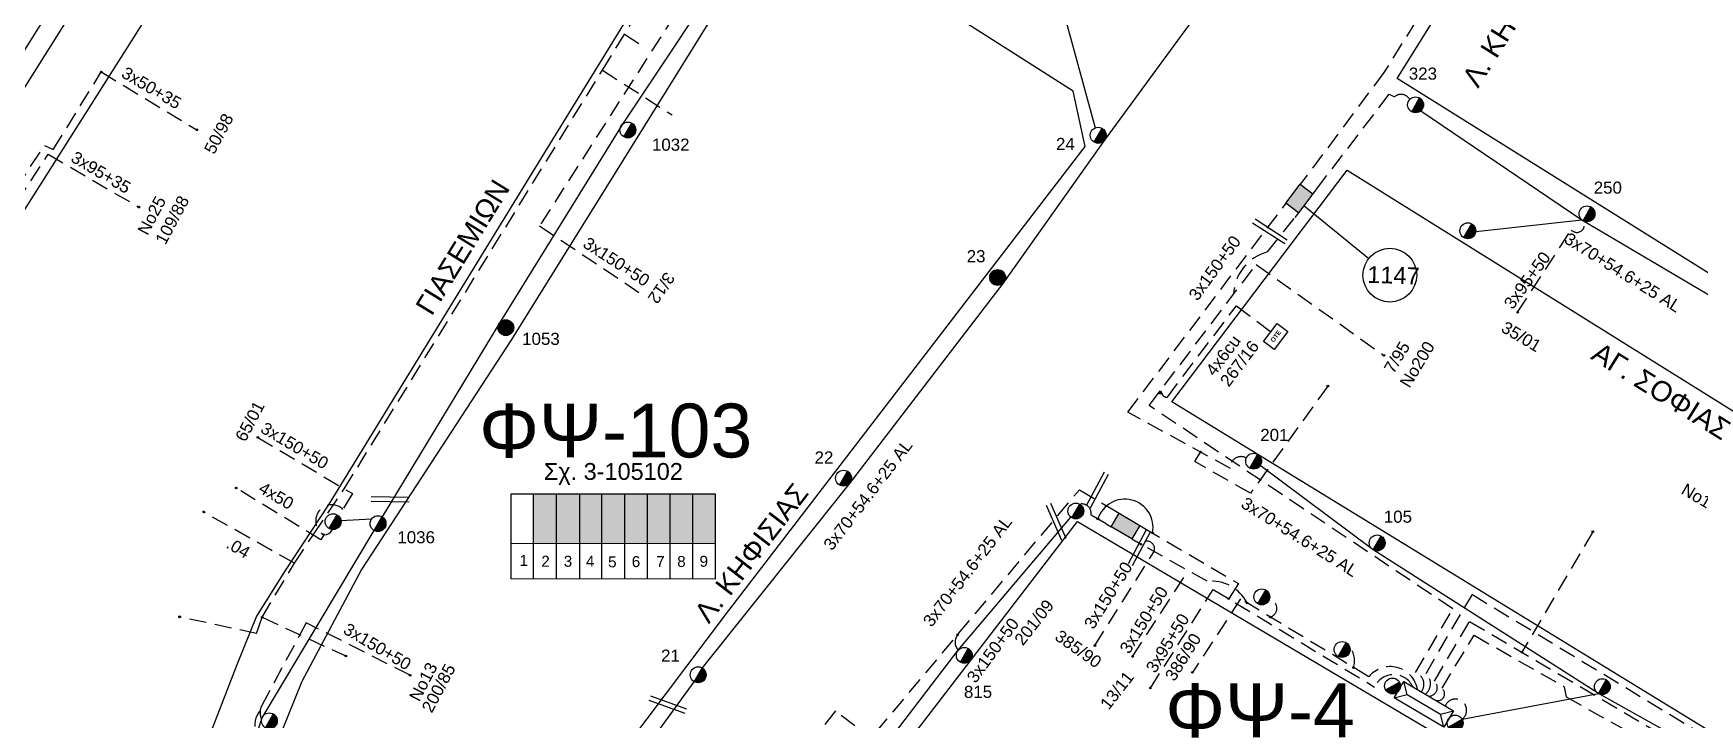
# Model space of a CAD drawing. Header units: millimetres. Extents: x 1421 to 10994, y 848 to 1896.
# Drawn here: x 10142.8 to 10390.6, y 1013.7 to 1115.7 of the extents above; entities that cross this region are included whole.
import ezdxf
from ezdxf.enums import TextEntityAlignment as Align

# ---------------------------------------------------------------- set-up
doc = ezdxf.new("R2010")
doc.units = ezdxf.units.MM
doc.linetypes.add('DASHED', pattern=[19.05, 12.7, -6.35])
for name, color, linetype, lineweight in [('.04', 7, 'DASHED', 30), ('3x150+50', 7, 'Continuous', 30), ('3x150+50 XLPE', 7, 'SYN_LINE', 30), ('3x70+54.6+25 AL', 7, 'SYN_LINE', 30), ('3X95+50', 7, 'Continuous', 30), ('3x95+50AL', 7, 'Continuous', 30), ('4x50', 7, 'Continuous', 30), ('Άγνωστα', 7, 'Continuous', 30), ('Καλωδια Χ.Τ 3x95+35', 7, 'DASHED', 30), ('Καλώδια ΧΤ   3x150AL+50CU', 7, 'DASHED', 30), ('Υπόγεια καλώδια Παροχών ΧΤ   4x50AL', 7, 'DASHED', 30), ('Υπόγεια καλώδια Παροχών ΧΤ   4x6', 7, 'DASHED', 30)]:
    doc.layers.add(name, color=color, linetype=linetype, lineweight=lineweight)
for name, color, linetype in [('3x50+35CU', 7, 'Continuous'), ('Link Box 4 Διευθύνσεων', 7, 'Continuous'), ('Pillar OTE', 7, 'Continuous'), ('TEXT ΚΑΛΩΔΙΩΝ', 7, 'Continuous'), ('ΑΓΝΩΣΤΟ ΥΠΟΓΕΙΟ ΚΑΛΩΔΙΟ', 7, 'DASHED'), ('Στύλος Ξύλινος', 7, 'Continuous'), ('Στύλος Ξύλινος @ 1', 7, 'Continuous'), ('Στύλος ΦΜ', 7, 'Continuous'), ('Στύλος ΦΜ @ 1', 7, 'Continuous'), ('Συνδέσεις', 7, 'Continuous'), ('Τομή', 7, 'Continuous'), ('Υποσταθμός εναέριος 2 στύλων', 7, 'Continuous'), ('Υποσταθμός πόλεως', 7, 'Continuous'), ('Υπόβαθρο ΔΕΗ', 7, 'Continuous')]:
    doc.layers.add(name, color=color, linetype=linetype)
doc.styles.add('arial', font='arial.ttf', dxfattribs={"height": 3})
doc.styles.get("Standard").update_dxf_attribs({"font": 'arial.ttf', "height": 1.8})
doc.linetypes.add('SYN_LINE', pattern='A,0.5,-0.0001,["/\\/\\/\\/",Standard,S=0.1,R=0,X=0,Y=-0.05],-0.25', length=0.7501)

# ---------------------------------------------------------------- blocks, each defined once
blk = doc.blocks.new('ΥΠΑΡΧΩΝ ΤΣΙΜΕΝΤΕΝΙΟΣ ΣΤΥΛΟΣ')
at = {"layer": 'Στύλος ΦΜ'}
blk.add_hatch(color=7, dxfattribs=at).paths.add_polyline_path([(-1.29, -2.28, 0.574793), (2.62, 0, 0.268822), (1.3, 2.27)])
at = {"layer": 'Στύλος ΦΜ', "color": 7}
blk.add_line((-1.29, -2.28), (1.3, 2.27), dxfattribs=at)
blk.add_circle((0, 0), 2.62, dxfattribs=at)
at = {"layer": 'Στύλος ΦΜ', "flags": 4}
for tag, p in [('ΑΡΙΘΜΟΣ', (-4.68, 8.05)), ('ΤΥΠΟΣ', (-4.91, 3.03))]:
    blk.add_attdef(tag, p, '', height=4, dxfattribs=at)
blk = doc.blocks.new('ΥΠΑΡΧΩΝ ΞΥΛΙΝΟΣ ΣΤΥΛΟΣ')
at = {"layer": 'Στύλος Ξύλινος'}
h = blk.add_hatch(color=7, dxfattribs=at)
h.paths.add_polyline_path([(-2.62, 0, 0.270008), (-1.29, -2.28), (1.3, 2.27, 0.576266)])
h.paths.add_polyline_path([(-1.29, -2.28, 0.574793), (2.62, 0, 0.268822), (1.3, 2.27)])
at = {"layer": 'Στύλος Ξύλινος', "color": 7}
blk.add_line((-1.29, -2.28), (1.3, 2.27), dxfattribs=at)
blk.add_circle((0, 0), 2.62, dxfattribs=at)
at = {"layer": 'Στύλος Ξύλινος', "color": 1, "flags": 4}
for tag, p in [('ΑΡΙΘΜΟΣ', (-4.91, 8.6)), ('ΤΥΠΟΣ', (-4.85, 3.39))]:
    blk.add_attdef(tag, p, '', height=4, dxfattribs=at)
blk = doc.blocks.new('ΥΠΟΣΤΑΘΜΟΣ ΕΝΑΕΡΙΟΣ ΕΠΙ 2 ΣΤΥΛΩΝ')
at = {"layer": 'Υποσταθμός εναέριος 2 στύλων', "linetype": 'Continuous'}
for points in [[(-11.97, -2.11, 0.574793), (-8.45, -0.07, 0.268822), (-9.64, 1.98)], [(9.68, -2.15, 0.574793), (13.19, -0.1, 0.268822), (12.01, 1.95)]]:
    blk.add_hatch(color=256, dxfattribs=at).paths.add_polyline_path(points)
for p, q in [((-11.97, -2.11), (-9.64, 1.98)), ((9.68, -2.15), (12.01, 1.95))]:
    blk.add_line(p, q, dxfattribs=at)
for centre in [(-10.81, -0.07), (10.84, -0.1)]:
    blk.add_circle(centre, 2.36, dxfattribs=at)
at = {"layer": 'Υποσταθμός πόλεως', "linetype": 'Continuous', "ltscale": 40}
blk.add_lwpolyline([(-8.57, 2.82), (8.57, 2.82), (8.57, -2.82), (-8.57, -2.82)], close=True, dxfattribs=at)
for points in [[(-5.75, 0), (-8.57, 2.82)], [(-8.57, -2.82), (-5.75, 0)], [(-5.75, 0), (5.75, 0)], [(5.75, 0), (8.57, 2.82)], [(8.57, -2.82), (5.75, 0)]]:
    blk.add_lwpolyline(points, dxfattribs=at)
at = {"layer": 'Υποσταθμός εναέριος 2 στύλων', "ltscale": 40, "flags": 1}
for tag, p in [('ΜΕΤΑΣΧΗΜΑΤΙΣΜΟΣ', (14.09, 2.51)), ('ΙΣΧΥΣ', (14.07, -0.28)), ('ΑΡΙΘΜΟΣ', (14.19, -3))]:
    blk.add_attdef(tag, p, '', height=1.8, dxfattribs=at)
blk = doc.blocks.new('LINK BOX 4 ΑΝΑΧΩΡΗΣΕΩΝ')
at = {"layer": 'Link Box 4 Διευθύνσεων', "ltscale": 40}
blk.add_hatch(color=256, dxfattribs=at).paths.add_polyline_path([(-3.54, 0), (-3.54, -4.67), (3.54, -4.67), (3.54, 0)])
for p, q in [((-3.54, 0), (-5.33, 0)), ((5.33, 0), (3.54, 0)), ((-3.54, -4.67), (-5.33, -4.67)), ((5.33, -4.67), (3.54, -4.67))]:
    blk.add_line(p, q, dxfattribs=at)
blk.add_lwpolyline([(-3.54, -4.67), (-3.54, 0), (3.54, 0), (3.54, -4.67)], close=True, dxfattribs=at)
blk = doc.blocks.new('ΤΟΜΗ')
at = {"layer": 'Τομή', "ltscale": 40}
for p, q in [((11.33, -0.65), (-11.4, -0.65)), ((11.33, -3.42), (-11.4, -3.42))]:
    blk.add_line(p, q, dxfattribs=at)
blk = doc.blocks.new('_ΣΥΝΔΕΣΗ')
at = {"layer": 'Συνδέσεις', "linetype": 'SYN_LINE', "ltscale": 40}
blk.add_hatch(color=256, dxfattribs=at).paths.add_polyline_path([(0.5, -0.01, 1), (-0.5, -0.01, 1)])
at = {"layer": 'Συνδέσεις'}
blk.add_circle((0, -0.01), 0.5, dxfattribs=at)
blk = doc.blocks.new('PILLAR ΟΤΕ')
at = {"layer": 'Pillar OTE', "ltscale": 40}
blk.add_lwpolyline([(-3.31, 2.02), (3.39, 2.02), (3.39, -1.99), (-3.31, -1.99)], close=True, dxfattribs=at)
at = {"layer": 'Pillar OTE', "insert": (-1.81, 0.71), "char_height": 1.3575, "width": 109.961, "attachment_point": 1}
blk.add_mtext('{\\fArial|b1|i0|c161|p34;OTE}', dxfattribs=at)

msp = doc.modelspace()

# ---------------------------------------------------------------- hatches: boundary and pattern name
at = {"layer": 'Pillar OTE', "ltscale": 40}
h = msp.add_hatch(color=256, dxfattribs=at)
h.dxf.hatch_style = 1
h.paths.add_polyline_path([(10310.08, 1062.16), (10310.71, 1062.03), (10310.41, 1062.6)])
at = {"layer": 'Καλώδια ΧΤ   3x150AL+50CU', "linetype": 'DASHED', "lineweight": -3, "ltscale": 0.2}
h = msp.add_hatch(color=27, dxfattribs=at)
h.dxf.hatch_style = 1
h.paths.add_polyline_path([(10220.63, 1047.28), (10217.19, 1047.28), (10217.19, 1039.92), (10220.63, 1039.92)])
h = msp.add_hatch(color=2, dxfattribs=at)
h.dxf.hatch_style = 1
h.paths.add_polyline_path([(10220.63, 1039.92), (10224.07, 1039.92), (10224.07, 1047.28), (10220.63, 1047.28)])
h = msp.add_hatch(color=173, dxfattribs=at)
h.dxf.hatch_style = 1
h.paths.add_polyline_path([(10227.37, 1047.28), (10224.07, 1047.28), (10224.07, 1039.92), (10227.37, 1039.91)])
h = msp.add_hatch(color=6, dxfattribs=at)
h.dxf.hatch_style = 1
h.paths.add_polyline_path([(10230.75, 1047.28), (10227.37, 1047.28), (10227.37, 1039.91), (10230.75, 1039.91)])
h = msp.add_hatch(color=151, dxfattribs=at)
h.dxf.hatch_style = 1
h.paths.add_polyline_path([(10230.75, 1039.91), (10234.15, 1039.91), (10234.15, 1047.28), (10230.75, 1047.28)])
h = msp.add_hatch(color=85, dxfattribs=at)
h.dxf.hatch_style = 1
h.paths.add_polyline_path([(10234.15, 1039.91), (10237.55, 1039.91), (10237.55, 1047.28), (10234.15, 1047.28)])
h = msp.add_hatch(color=62, dxfattribs=at)
h.dxf.hatch_style = 1
h.paths.add_polyline_path([(10237.54, 1039.91), (10240.93, 1039.9), (10240.94, 1047.28), (10237.54, 1047.28)])
h = msp.add_hatch(color=1, dxfattribs=at)
h.dxf.hatch_style = 1
h.paths.add_polyline_path([(10240.86, 1039.9), (10244.25, 1039.9), (10244.26, 1047.28), (10240.86, 1047.28)])

# ---------------------------------------------------------------- linework, layer by layer
at = {"layer": '.04', "color": 27, "linetype": 'DASHED', "lineweight": -3, "ltscale": 0.2}
msp.add_lwpolyline([(10181.62, 1036.95), (10168.13, 1044.58)], dxfattribs=at)
at = {"layer": '3x150+50', "color": 133, "linetype": 'DASHED', "lineweight": -3, "ltscale": 0.2}
msp.add_lwpolyline([(10141.37, 1092.14, -1.075581), (10140.31, 1092.72), (10144.47, 1099.04), (10145.75, 1098.43), (10152.91, 1109.95)], format="xyb", dxfattribs=at)
at = {"layer": '3x150+50 XLPE', "color": 151, "linetype": 'DASHED', "lineweight": -3, "ltscale": 0.2}
for points in [[(10379.89, 1170.91), (10376.24, 1165.46), (10380.39, 1162.56), (10377.16, 1157.8), (10374.58, 1159.42), (10343.67, 1109.89), (10331.77, 1093.97)], [(10306.29, 1023.11), (10314.54, 1035.86)]]:
    msp.add_lwpolyline(points, dxfattribs=at)
for points in [[(10333.63, 1092.56), (10344.46, 1106.66), (10345.24, 1106.26, -0.482369), (10347.49, 1105.85, -3.558027)], [(10300.67, 1024.73), (10309.48, 1038.69, 0.871602), (10307.53, 1039.78, 0.773538)], [(10323.3, 1031.07, 0.307872), (10317.36, 1034.29), (10306.92, 1040.12)], [(10348.65, 1018.21, 0.643228), (10341.42, 1020.09), (10322.35, 1031.65), (10315.17, 1020.75)], [(10326.79, 1028.96, 0.766562), (10326.64, 1031.63, 0.021367)], [(10338.56, 1024.51, -0.258849), (10339.15, 1021.47, 1.378049)]]:
    msp.add_lwpolyline(points, format="xyb", dxfattribs=at)
at = {"layer": '3x150+50 XLPE', "color": 173, "linetype": 'DASHED', "lineweight": -3, "ltscale": 0.2}
msp.add_lwpolyline([(10323.21, 1052.59, 0.606147), (10320.82, 1051.05), (10305.58, 1059.39), (10328.55, 1089.72)], format="xyb", dxfattribs=at)
at = {"layer": '3x150+50 XLPE', "color": 27, "linetype": 'DASHED', "lineweight": -3, "ltscale": 0.2}
for points in [[(10321.3, 1076.92, -0.328482), (10326.35, 1083.22), (10330.41, 1088.31)], [(10349.23, 1017.87, 0.514834), (10348.35, 1020.73), (10353.9, 1030.19), (10308.73, 1060.39), (10324.66, 1081.34), (10343.65, 1067.85)], [(10176.2, 1055.66), (10190.25, 1047.31), (10188.85, 1044.97, 1.13396), (10185.99, 1041.2)], [(10280.27, 1026.34, 0.378358), (10280.36, 1024.05, 2.17487)]]:
    msp.add_lwpolyline(points, format="xyb", dxfattribs=at)
at = {"layer": '3x150+50 XLPE', "color": 173, "linetype": 'DASHED', "lineweight": -3, "ltscale": 0.2}
msp.add_lwpolyline([(10335.32, 1063.28), (10323.8, 1047.36), (10315.53, 1052.09), (10316.4, 1053.47)], dxfattribs=at)
at = {"layer": '3x150+50 XLPE', "color": 6, "linetype": 'DASHED', "lineweight": -3, "ltscale": 0.2}
msp.add_lwpolyline([(10349.83, 1017.51, 0.4604), (10349.92, 1020.58), (10356.81, 1032.31), (10408.43, 1001.01), (10429.42, 1040.43), (10402.74, 1056.72), (10395.4, 1044.22)], format="xyb", dxfattribs=at)
at = {"layer": '3x150+50 XLPE', "color": 27, "linetype": 'DASHED', "lineweight": -3, "ltscale": 0.2}
msp.add_lwpolyline([(10274.77, 1006.84), (10268.16, 1011.92), (10298.37, 1047.88), (10303.52, 1044.84)], dxfattribs=at)
at = {"layer": '3x150+50 XLPE', "color": 5, "linetype": 'DASHED', "lineweight": -3, "ltscale": 0.2}
for points in [[(10302.33, 1042.83), (10300.09, 1044.16, 0.538474), (10298.43, 1045.74, -1.120615)], [(10318.29, 1033.07), (10342.27, 1018.57, -0.640512), (10347.94, 1018.63, 0.39956)]]:
    msp.add_lwpolyline(points, format="xyb", dxfattribs=at)
msp.add_lwpolyline([(10308.11, 1042.13), (10322.02, 1033.93), (10320.58, 1031.68)], dxfattribs=at)
at = {"layer": '3x150+50 XLPE', "color": 2, "linetype": 'DASHED', "lineweight": -3, "ltscale": 0.2}
msp.add_lwpolyline([(10374.73, 1041.65), (10364.19, 1023.73)], dxfattribs=at)
for points in [[(10350.33, 1017.22, 0.695692), (10351.16, 1019.46), (10356.41, 1028.31), (10405.79, 999.28, 0.910249), (10407.74, 998.54, 26.677857)], [(10274.01, 1005.84), (10262.08, 1015.02), (10248.13, 996.94, 0.348262), (10248.27, 986.66), (10214.8, 941.33, 0.750677), (10216.08, 938.84, 1.591666)]]:
    msp.add_lwpolyline(points, format="xyb", dxfattribs=at)
at = {"layer": '3x150+50 XLPE', "color": 62, "linetype": 'DASHED', "lineweight": -3, "ltscale": 0.2}
msp.add_lwpolyline([(10351.42, 1016.57, 0.800783), (10352.3, 1018.39), (10357.08, 1026.26), (10370.45, 1018.61), (10370.78, 1017.11), (10410.08, 995.1), (10423.88, 1018.95, 1.36239), (10423.88, 1019.93, 111.825281)], format="xyb", dxfattribs=at)
at = {"layer": '3x150+50 XLPE', "color": 206, "linetype": 'DASHED', "lineweight": -3, "ltscale": 0.2}
msp.add_lwpolyline([(10352.79, 1015.77, -1.320692), (10355.28, 1013.79, 5.207607)], format="xyb", dxfattribs=at)
at = {"layer": '3x50+35CU', "color": 133, "linetype": 'DASHED', "lineweight": -3, "ltscale": 0.2}
msp.add_lwpolyline([(10152.91, 1109.95), (10167.11, 1101.36)], dxfattribs=at)
at = {"layer": '3x50+35CU', "color": 151, "linetype": 'DASHED', "lineweight": -3, "ltscale": 0.2}
msp.add_lwpolyline([(10176.53, 1015.05, 0.478269), (10177.48, 1010), (10175.83, 1003.96), (10191.71, 999.29)], format="xyb", dxfattribs=at)
at = {"layer": '3x70+54.6+25 AL', "color": 133, "linetype": 'SYN_LINE', "lineweight": -3, "ltscale": 15}
msp.add_lwpolyline([(10190.02, 1189.22), (10173.37, 1158.52), (10155.78, 1130.37), (10139.25, 1104.12), (10122.93, 1078.93), (10107.51, 1053.85), (10100.95, 1043.53), (10091.05, 1030.3)], dxfattribs=at)
at = {"layer": '3x70+54.6+25 AL', "color": 5, "linetype": 'SYN_LINE', "lineweight": -3, "ltscale": 15}
msp.add_lwpolyline([(10359.95, 1187.18), (10351.34, 1172.16), (10334.41, 1146.28), (10317.34, 1120.59), (10302.18, 1099.95), (10286.97, 1078.52), (10264.11, 1048.75), (10242.26, 1021.41)], dxfattribs=at)
at = {"layer": '3x70+54.6+25 AL', "color": 5, "linetype": 'SYN_LINE', "lineweight": -3, "ltscale": 20}
msp.add_lwpolyline([(10256.07, 1149.54), (10274.32, 1132.74), (10296.13, 1118.5), (10300.73, 1101.65)], dxfattribs=at)
at = {"layer": '3x70+54.6+25 AL', "color": 1, "linetype": 'SYN_LINE', "lineweight": -3, "ltscale": 15}
msp.add_lwpolyline([(10248.02, 1128.65), (10230.41, 1102.2), (10212.19, 1072.73), (10194.66, 1043.87)], dxfattribs=at)
at = {"layer": '3x70+54.6+25 AL', "color": 151, "linetype": 'SYN_LINE', "lineweight": -3, "ltscale": 15}
for points in [[(10349.14, 1104.17), (10373.1, 1087.98), (10402.99, 1070.36)], [(10357.31, 1086.26), (10373.1, 1087.98)], [(10153.43, 936.89), (10159.92, 952.34), (10166.75, 983.39), (10176.83, 1014.01), (10193.49, 1041.83)]]:
    msp.add_lwpolyline(points, dxfattribs=at)
at = {"layer": '3x70+54.6+25 AL', "color": 173, "linetype": 'SYN_LINE', "lineweight": -3, "ltscale": 15}
for points in [[(10407.75, 999.65), (10375.56, 1017.61), (10342.08, 1038.96), (10325.26, 1051.46)], [(10355.28, 1013.79), (10375.56, 1017.61)]]:
    msp.add_lwpolyline(points, dxfattribs=at)
at = {"layer": '3x70+54.6+25 AL', "color": 151, "linetype": 'SYN_LINE', "lineweight": -3, "ltscale": 5}
msp.add_lwpolyline([(10193.1, 1043.52), (10188.55, 1043.24)], dxfattribs=at)
at = {"layer": '3x70+54.6+25 AL', "color": 62, "linetype": 'SYN_LINE', "lineweight": -3, "ltscale": 15}
msp.add_lwpolyline([(10255.39, 991.45), (10280.35, 1024.03), (10297.11, 1043.8)], dxfattribs=at)
at = {"layer": '3x70+54.6+25 AL', "color": 6, "linetype": 'SYN_LINE', "lineweight": -3, "ltscale": 15}
msp.add_lwpolyline([(10162.08, 916.01), (10180.89, 939.56), (10200.38, 963.64), (10219.93, 990.27), (10241.1, 1019.36)], dxfattribs=at)
at = {"layer": '3x70+54.6+25 AL', "color": 27, "linetype": 'Continuous', "lineweight": -3, "ltscale": 0.2}
msp.add_arc((10186, 1042.65), 1.45, 269.6304, 331.9272, dxfattribs=at)
at = {"layer": '3X95+50', "color": 151, "linetype": 'DASHED', "lineweight": -3, "ltscale": 0.2}
msp.add_lwpolyline([(10363.53, 1074.24), (10371.5, 1086.5, 0.927041), (10373.3, 1087.86, -2.305486)], format="xyb", dxfattribs=at)
at = {"layer": '3x95+50AL', "color": 5, "linetype": 'DASHED', "lineweight": -3, "ltscale": 0.2}
msp.add_lwpolyline([(10308.93, 1018.42), (10318.29, 1033.07)], dxfattribs=at)
at = {"layer": '4x50', "color": 27, "linetype": 'DASHED', "lineweight": -3, "ltscale": 0.2}
msp.add_lwpolyline([(10185.99, 1041.2), (10185.57, 1040.44), (10172.73, 1048.29)], dxfattribs=at)
at = {"layer": 'Pillar OTE', "ltscale": 40}
msp.add_lwpolyline([(10310.41, 1062.6), (10310.71, 1062.03), (10310.08, 1062.16), (10310.41, 1062.6)], dxfattribs=at)
at = {"layer": 'Pillar OTE', "lineweight": -3, "ltscale": 40}
for points in [[(10213.86, 1034.64), (10213.86, 1047.28), (10244.2, 1047.28), (10244.19, 1034.61), (10213.86, 1034.64)], [(10217.19, 1034.64), (10217.19, 1047.28)], [(10220.63, 1034.64), (10220.63, 1047.28)], [(10224.07, 1034.63), (10224.07, 1047.28)], [(10227.37, 1034.63), (10227.37, 1047.28)], [(10230.75, 1034.63), (10230.75, 1047.28)], [(10234.15, 1034.62), (10234.15, 1047.28)], [(10237.49, 1034.62), (10237.49, 1047.28)], [(10240.87, 1034.62), (10240.88, 1047.28)], [(10213.86, 1039.93), (10244.2, 1039.9)]]:
    msp.add_lwpolyline(points, dxfattribs=at)
at = {"layer": 'ΑΓΝΩΣΤΟ ΥΠΟΓΕΙΟ ΚΑΛΩΔΙΟ', "color": 27, "linetype": 'DASHED', "lineweight": -3, "ltscale": 0.2}
msp.add_lwpolyline([(10175.98, 1026.54), (10176.84, 1028.93), (10181.62, 1036.95), (10184.47, 1041.25), (10189.04, 1048.01), (10227.44, 1110.22), (10250.63, 1147.96), (10252.99, 1148.15, 0.277838), (10254.98, 1149.58, 2.290705)], format="xyb", dxfattribs=at)
for points in [[(10230.71, 1115.55), (10233.6, 1113.75)], [(10227.44, 1110.22), (10237.83, 1103.56)], [(10175.98, 1026.54), (10164.55, 1028.99)], [(10176.84, 1028.93), (10189.27, 1023.18)]]:
    msp.add_lwpolyline(points, dxfattribs=at)
at = {"layer": 'Καλωδια Χ.Τ 3x95+35', "color": 133, "linetype": 'DASHED', "lineweight": -3, "ltscale": 0.2}
msp.add_lwpolyline([(10139.37, 1088.12, 0.55022), (10140.36, 1090.59), (10145.02, 1097.72), (10158.48, 1089.88)], format="xyb", dxfattribs=at)
at = {"layer": 'Καλώδια ΧΤ   3x150AL+50CU', "color": 133, "linetype": 'DASHED', "lineweight": -3, "ltscale": 0.2}
msp.add_lwpolyline([(10363.29, 1189.68, 0.566834), (10366.11, 1188.3, 0.54076), (10372.51, 1195.99), (10377.4, 1203.59), (10374.12, 1210.11), (10371.92, 1220.91), (10326.05, 1208.12), (10313.74, 1203.08), (10302.29, 1195.99), (10286.86, 1182.29), (10271.49, 1164.09), (10260.73, 1149.23), (10261.71, 1142.6), (10257.16, 1135.85), (10248.45, 1134.42), (10218.1, 1087.09), (10233.34, 1076.89)], format="xyb", dxfattribs=at)
at = {"layer": 'Καλώδια ΧΤ   3x150AL+50CU', "color": 151, "linetype": 'DASHED', "lineweight": -3, "ltscale": 0.2}
msp.add_lwpolyline([(10198.84, 1020.31), (10183.37, 1028.12), (10176.77, 1015.81, 0.24912), (10176.76, 1013.8, -0.650478)], format="xyb", dxfattribs=at)
at = {"layer": 'Υπόβαθρο ΔΕΗ', "lineweight": -3, "ltscale": 0.1}
msp.add_lwpolyline([(10089.66, 1030.62), (10183.52, 1180.16), (10139.98, 1207.54)], dxfattribs=at)
for points in [[(10151.42, 933.01), (10097.49, 1021.87), (10137.38, 1083.03), (10192.66, 1170.13), (10196.78, 1171.67), (10243.46, 1141.49), (10243.51, 1138.1), (10218.82, 1098), (10186.73, 1045.76), (10180.24, 1035.87), (10176.01, 1029.09), (10173.05, 1021.85), (10167.2, 1006.78), (10162.9, 991.22), (10158.97, 974.07), (10156.77, 963.52), (10154.93, 954.69), (10153.58, 943.63)], [(10375.52, 1156.89), (10466.26, 1100.01), (10438.68, 1050.88), (10345.62, 1108.97)], [(10297.43, 1107.1), (10257.48, 1132.57), (10252.32, 1131.96), (10213.94, 1070.19), (10191.63, 1036.01), (10182.72, 1019.39), (10176.77, 1004.69), (10167.39, 972.82), (10162.91, 951.81), (10160.04, 934.65), (10158.33, 924.81), (10157.27, 918.65), (10160.57, 916.84), (10170.66, 930.44), (10185.78, 949.65), (10204.43, 974.51), (10245.9, 1029.5), (10299.22, 1098.89)], [(10338.21, 1095.38), (10430.18, 1038.02), (10411.12, 1000.35), (10312.12, 1060.94)], [(10298.08, 1043.14), (10351.15, 1011.83), (10328.17, 973.89), (10314.56, 954.82), (10256.82, 989.47)]]:
    msp.add_lwpolyline(points, close=True, dxfattribs=at)
at = {"layer": 'Υπόβαθρο ΔΕΗ', "lineweight": -3}
msp.add_lwpolyline([(10331.76, 1090.09), (10341.41, 1082.26)], dxfattribs=at)
msp.add_circle((10344.54, 1079.76), 4, dxfattribs=at)
msp.add_arc((10305.13, 1042.28), 4.2, 348.7144, 162.5003, dxfattribs=at)
at = {"layer": 'Υπόγεια καλώδια Παροχών ΧΤ   4x6', "color": 27, "linetype": 'DASHED', "lineweight": -3, "ltscale": 0.2}
msp.add_lwpolyline([(10310.71, 1062.03, 0.358059), (10311.45, 1061.66), (10321.72, 1075.21), (10321.72, 1075.21), (10326.78, 1071.38)], format="xyb", dxfattribs=at)

# ---------------------------------------------------------------- block references
at = {"layer": 'Link Box 4 Διευθύνσεων', "lineweight": -3}
for p, xscale, yscale, zscale, rotation in [((10330.16, 1091.85), 0.4999999999999998, 0.4999999999999998, 0.4999999999999998, 52.8616296778653), ((10304.63, 1041.48), 0.4999999999999999, 0.4999999999999999, 0.4999999999999999, 149.4634360778382)]:
    msp.add_blockref('LINK BOX 4 ΑΝΑΧΩΡΗΣΕΩΝ', p, dxfattribs=dict(at, xscale=xscale, yscale=yscale, zscale=zscale, rotation=rotation))
at = {"layer": 'Pillar OTE', "xscale": 0.5, "yscale": 0.5, "zscale": 0.5, "rotation": 53}
msp.add_blockref('PILLAR ΟΤΕ', (10327.55, 1070.62), dxfattribs=at)
at = {"layer": 'Στύλος Ξύλινος @ 1', "lineweight": -3, "ltscale": 40}
ref = msp.add_blockref('ΥΠΑΡΧΩΝ ΞΥΛΙΝΟΣ ΣΤΥΛΟΣ', (10286.21, 1079.42), dxfattribs=dict(at, xscale=0.4499999999998181, yscale=0.4499999999998181, zscale=0.4499999999998181))
ref.add_attrib('ΑΡΙΘΜΟΣ', '23', (10281.61, 1081.68), dxfattribs={"layer": 'Στύλος Ξύλινος', "height": 1.8, "flags": 4})
ref = msp.add_blockref('ΥΠΑΡΧΩΝ ΞΥΛΙΝΟΣ ΣΤΥΛΟΣ', (10213.08, 1071.96), dxfattribs=dict(at, xscale=0.4499999999998181, yscale=0.4499999999998181, zscale=0.4499999999998181))
ref.add_attrib('ΑΡΙΘΜΟΣ', '1053', (10215.5, 1069.4), dxfattribs={"layer": 'Στύλος Ξύλινος', "height": 1.8, "flags": 4})
at = {"layer": 'Στύλος ΦΜ @ 1', "color": 1, "lineweight": -3, "ltscale": 40}
ref = msp.add_blockref('ΥΠΑΡΧΩΝ ΤΣΙΜΕΝΤΕΝΙΟΣ ΣΤΥΛΟΣ', (10348.37, 1105.07), dxfattribs=dict(at, xscale=0.4499999999998181, yscale=0.4499999999998181, zscale=0.4499999999998181))
ref.add_attrib('ΑΡΙΘΜΟΣ', '323', (10347.36, 1108.81), dxfattribs={"layer": 'Στύλος ΦΜ', "height": 1.8, "flags": 4})
ref = msp.add_blockref('ΥΠΑΡΧΩΝ ΤΣΙΜΕΝΤΕΝΙΟΣ ΣΤΥΛΟΣ', (10231.22, 1101.34), dxfattribs=dict(at, xscale=0.4499999999998181, yscale=0.4499999999998181, zscale=0.4499999999998181))
ref.add_attrib('ΑΡΙΘΜΟΣ', '1032', (10234.8, 1098.25), dxfattribs={"layer": 'Στύλος ΦΜ', "height": 1.8, "flags": 4})
ref = msp.add_blockref('ΥΠΑΡΧΩΝ ΤΣΙΜΕΝΤΕΝΙΟΣ ΣΤΥΛΟΣ', (10301.17, 1100.55), dxfattribs=dict(at, xscale=0.4499999999998181, yscale=0.4499999999998181, zscale=0.4499999999998181))
ref.add_attrib('ΑΡΙΘΜΟΣ', '24', (10294.89, 1098.36), dxfattribs={"layer": 'Στύλος ΦΜ', "height": 1.8, "flags": 4})
ref = msp.add_blockref('ΥΠΑΡΧΩΝ ΤΣΙΜΕΝΤΕΝΙΟΣ ΣΤΥΛΟΣ', (10373.87, 1088.87), dxfattribs=dict(at, xscale=0.4499999999998181, yscale=0.4499999999998181, zscale=0.4499999999998181))
ref.add_attrib('ΑΡΙΘΜΟΣ', '250', (10374.86, 1091.87), dxfattribs={"layer": 'Στύλος ΦΜ', "height": 1.8, "flags": 4})
at = {"layer": 'Στύλος ΦΜ @ 1', "color": 1, "lineweight": -3, "ltscale": 40, "xscale": 0.4499999999998181, "yscale": 0.4499999999998181, "zscale": 0.4499999999998181}
for p in [(10356.13, 1086.36), (10297.84, 1044.72), (10187.38, 1043.14), (10325.51, 1031.96), (10337.44, 1024.15), (10376.14, 1018.63)]:
    msp.add_blockref('ΥΠΑΡΧΩΝ ΤΣΙΜΕΝΤΕΝΙΟΣ ΣΤΥΛΟΣ', p, dxfattribs=at)
at = {"layer": 'Στύλος ΦΜ @ 1', "color": 1, "lineweight": -3, "ltscale": 40}
ref = msp.add_blockref('ΥΠΑΡΧΩΝ ΤΣΙΜΕΝΤΕΝΙΟΣ ΣΤΥΛΟΣ', (10324.28, 1052.12), dxfattribs=dict(at, xscale=0.4499999999998181, yscale=0.4499999999998181, zscale=0.4499999999998181))
ref.add_attrib('ΑΡΙΘΜΟΣ', '201', (10325.27, 1055.12), dxfattribs={"layer": 'Στύλος ΦΜ', "height": 1.8, "flags": 4})
ref = msp.add_blockref('ΥΠΑΡΧΩΝ ΤΣΙΜΕΝΤΕΝΙΟΣ ΣΤΥΛΟΣ', (10263.3, 1049.6), dxfattribs=dict(at, xscale=0.4499999999998181, yscale=0.4499999999998181, zscale=0.4499999999998181))
ref.add_attrib('ΑΡΙΘΜΟΣ', '22', (10258.99, 1051.78), dxfattribs={"layer": 'Στύλος ΦΜ', "height": 1.8, "flags": 4})
ref = msp.add_blockref('ΥΠΑΡΧΩΝ ΤΣΙΜΕΝΤΕΝΙΟΣ ΣΤΥΛΟΣ', (10194.07, 1042.85), dxfattribs=dict(at, xscale=0.4499999999998181, yscale=0.4499999999998181, zscale=0.4499999999998181))
ref.add_attrib('ΑΡΙΘΜΟΣ', '1036', (10196.94, 1039.92), dxfattribs={"layer": 'Στύλος ΦΜ', "height": 1.8, "flags": 4})
ref = msp.add_blockref('ΥΠΑΡΧΩΝ ΤΣΙΜΕΝΤΕΝΙΟΣ ΣΤΥΛΟΣ', (10342.66, 1039.98), dxfattribs=dict(at, xscale=0.4499999999998181, yscale=0.4499999999998181, zscale=0.4499999999998181))
ref.add_attrib('ΑΡΙΘΜΟΣ', '105', (10343.64, 1042.98), dxfattribs={"layer": 'Στύλος ΦΜ', "height": 1.8, "flags": 4})
ref = msp.add_blockref('ΥΠΑΡΧΩΝ ΤΣΙΜΕΝΤΕΝΙΟΣ ΣΤΥΛΟΣ', (10241.68, 1020.39), dxfattribs=dict(at, xscale=0.4499999999998181, yscale=0.4499999999998181, zscale=0.4499999999998181))
ref.add_attrib('ΑΡΙΘΜΟΣ', '21', (10236.16, 1022.33), dxfattribs={"layer": 'Στύλος ΦΜ', "height": 1.8, "flags": 4})
ref = msp.add_blockref('ΥΠΑΡΧΩΝ ΤΣΙΜΕΝΤΕΝΙΟΣ ΣΤΥΛΟΣ', (10281.25, 1023.28), dxfattribs=dict(at, xscale=0.4499999999998181, yscale=0.4499999999998181, zscale=0.4499999999998181))
ref.add_attrib('ΑΡΙΘΜΟΣ', '815', (10281.2, 1016.95), dxfattribs={"layer": 'Στύλος ΦΜ', "height": 1.8, "flags": 4})
ref = msp.add_blockref('ΥΠΑΡΧΩΝ ΤΣΙΜΕΝΤΕΝΙΟΣ ΣΤΥΛΟΣ', (10177.91, 1013.54), dxfattribs=dict(at, xscale=0.4499999999998181, yscale=0.4499999999998181, zscale=0.4499999999998181))
ref.add_attrib('ΑΡΙΘΜΟΣ', '1035', (10181.63, 1010.63), dxfattribs={"layer": 'Στύλος ΦΜ', "height": 1.8, "flags": 4})
at = {"layer": 'Συνδέσεις', "lineweight": -3, "xscale": 0.25, "yscale": 0.25, "zscale": 0.25}
for p in [(10152.91, 1109.95), (10167.11, 1101.37), (10158.48, 1089.88), (10363.54, 1074.24), (10343.65, 1067.85), (10335.32, 1063.28), (10176.2, 1055.67), (10316.4, 1053.48), (10172.98, 1048.14), (10168.13, 1044.59), (10301.12, 1043.55), (10185.99, 1041.2), (10309.26, 1041.46), (10374.73, 1041.65), (10307.54, 1039.78), (10320.58, 1031.69), (10323.3, 1031.07), (10164.55, 1029), (10176.84, 1028.93), (10326.79, 1028.96), (10280.27, 1026.34), (10300.67, 1024.73), (10364.2, 1023.74), (10189.27, 1023.19), (10306.29, 1023.12), (10339.15, 1021.47), (10198.84, 1020.31), (10308.93, 1018.42), (10315.17, 1020.75)]:
    msp.add_blockref('_ΣΥΝΔΕΣΗ', p, dxfattribs=at)
at = {"layer": 'Τομή', "lineweight": -3}
for p, xscale, yscale, zscale, rotation in [((10326.43, 1085.86), 0.2499999999999998, 0.2499999999999998, 0.2499999999999998, 147.0912804704485), ((10300.58, 1048.07), 0.2499999999999998, 0.2499999999999998, 0.2499999999999998, 61.97106153960488), ((10195.89, 1046.94), 0.2499999999999999, 0.2499999999999999, 0.2499999999999999, 358.7018979682477), ((10294.43, 1042.95), 0.2499999999999998, 0.2499999999999998, 0.2499999999999998, 113.4196431715669), ((10306.81, 1039.48), 0.2499999999999998, 0.2499999999999998, 0.2499999999999998, 61.97106153960488), ((10236.96, 1015.49), 0.2499999999999999, 0.2499999999999999, 0.2499999999999999, 160.3651942310232)]:
    msp.add_blockref('ΤΟΜΗ', p, dxfattribs=dict(at, xscale=xscale, yscale=yscale, zscale=zscale, rotation=rotation))
at = {"layer": 'Υποσταθμός εναέριος 2 στύλων', "lineweight": -3, "xscale": 0.4999999999999997, "yscale": 0.4999999999999997, "zscale": 0.4999999999999997, "rotation": 329.4634360778316}
msp.add_blockref('ΥΠΟΣΤΑΘΜΟΣ ΕΝΑΕΡΙΟΣ ΕΠΙ 2 ΣΤΥΛΩΝ', (10349.61, 1016.01), dxfattribs=at)

# ---------------------------------------------------------------- texts
at = {"lineweight": -3, "ltscale": 30, "char_height": 1.63, "width": 11.2573, "attachment_point": 1}
for s, insert in [('1', (10215.11, 1038.2)), ('2', (10218.35, 1038.07)), ('3', (10221.68, 1038.07)), ('4', (10224.98, 1038.07)), ('5', (10228.28, 1037.99)), ('6', (10231.8, 1038.02)), ('7', (10235.43, 1038.02)), ('8', (10238.55, 1038.04)), ('9', (10241.88, 1038.07))]:
    msp.add_mtext(s, dxfattribs=dict(at, insert=insert))
at = {"layer": 'TEXT ΚΑΛΩΔΙΩΝ', "lineweight": -3, "ltscale": 15, "style": 'arial'}
for s, rotation, p in [('3x50+35', 329.3387, (10160.38, 1107.59)), ('3x95+35', 329.3387, (10152.87, 1095.04)), ('3x70+54.6+25 AL', 327.8956, (10379.2, 1080.17)), ('3x150+50', 329.3387, (10181.68, 1054.45)), ('3x70+54.6+25 AL', 52.4763, (10266.91, 1047.14)), ('4x50', 329.3387, (10178.94, 1047)), ('3x70+54.6+25 AL', 327.8956, (10331.13, 1040.87)), ('3x70+54.6+25 AL', 52.4763, (10281.72, 1035.77)), ('.04', 329.3387, (10173.29, 1039.24)), ('3x150+50', 329.3387, (10193.97, 1024.59))]:
    msp.add_text(s, height=1.8, rotation=rotation, dxfattribs=at).set_placement(p, align=Align.MIDDLE_CENTER)
at = {"layer": 'Άγνωστα', "lineweight": -3, "ltscale": 0.2, "char_height": 1.8, "attachment_point": 1, "style": 'arial'}
for s, insert, width, rotation in [('50/98', (10168.1, 1098.43), 18.6352, 62), ('No25\\P109/88', (10158.2, 1086.4), 18.6352, 62), ('3x150+50', (10314.48, 1076.88), 18.6352, 53.7677), ('3x150+50', (10225.36, 1085.55), 18.6352, 327), ('3x95+50', (10361.36, 1075.62), 18.6352, 53.7677), ('3/12', (10238.34, 1079.37), 18.6352, 235.613), ('35/01', (10361.85, 1073.02), 4.3736, 329.3848), ('7/95', (10343.55, 1065.93), 4.3736, 58.7021), ('No200', (10345.92, 1063.81), 4.3736, 58.7021), ('65/01', (10172.73, 1055.7), 18.6352, 62), ('No10', (10388.63, 1048.94), 4.3736, 329.3848), ('3x150+50', (10298.94, 1027.97), 18.6352, 58), ('3x150+50', (10304.24, 1024.31), 18.6352, 58), ('201/09', (10288.55, 1025.7), 18.6352, 52), ('3x150+50', (10281.48, 1020.08), 18.6352, 53.6881), ('3x95+50', (10308.14, 1021.46), 18.6352, 58), ('385/90', (10295.6, 1027.19), 18.6352, 324.7038), ('386/90', (10310.98, 1020.24), 18.6352, 58), ('No13', (10198.6, 1017.11), 18.6352, 62.3331), ('200/85', (10200.47, 1015.44), 18.6352, 62), ('13/11', (10301.31, 1016.16), 18.6352, 52)]:
    msp.add_mtext(s, dxfattribs=dict(at, insert=insert, width=width, rotation=rotation))
at = {"layer": 'Άγνωστα', "lineweight": -3, "insert": (10341.24, 1081.13), "char_height": 2.5, "width": 13.4112, "attachment_point": 1, "rotation": 358.1643}
msp.add_mtext('1147', dxfattribs=at)
at = {"layer": 'Άγνωστα', "color": 7, "lineweight": -3, "insert": (10218.71, 1051.85), "char_height": 2.5, "width": 4.551914400963142e-14, "attachment_point": 1}
msp.add_mtext('Σχ. 3-105102', dxfattribs=at)
at = {"layer": 'Υπόβαθρο ΔΕΗ', "lineweight": -3, "ltscale": 0.1, "style": 'arial'}
for s, rotation, p in [('Λ. ΚΗΦΙΣΙΑΣ', 58, (10362.91, 1118.65)), ('ΓΙΑΣΕΜΙΩΝ', 58.4427, (10206.65, 1083.93)), ('ΑΓ. ΣΟΦΙΑΣ', 328.0471, (10384.9, 1062.55)), (' Λ. ΚΗΦΙΣΙΑΣ', 52.462, (10249.21, 1038.05))]:
    msp.add_text(s, height=3, rotation=rotation, dxfattribs=at).set_placement(p, align=Align.MIDDLE_CENTER)
at = {"layer": 'Υπόβαθρο ΔΕΗ', "lineweight": -3, "char_height": 8, "width": 84.6573, "attachment_point": 1}
for s, insert in [('ΦΨ-103', (10209.1, 1060.68)), ('ΦΨ-4', (10311.13, 1019.11))]:
    msp.add_mtext(s, dxfattribs=dict(at, insert=insert))
at = {"layer": 'Υπόγεια καλώδια Παροχών ΧΤ   4x50AL', "color": 7, "ltscale": 0.2, "char_height": 1.8, "attachment_point": 1, "rotation": 53}
for s, insert in [('4x6cu', (10317.01, 1065.72)), ('267/16', (10319.15, 1064.12))]:
    msp.add_mtext_dynamic_manual_height_columns(s, width=1.8, gutter_width=12.5, heights=[0.118], dxfattribs=dict(at, insert=insert))

doc.saveas('drawing.dxf')
